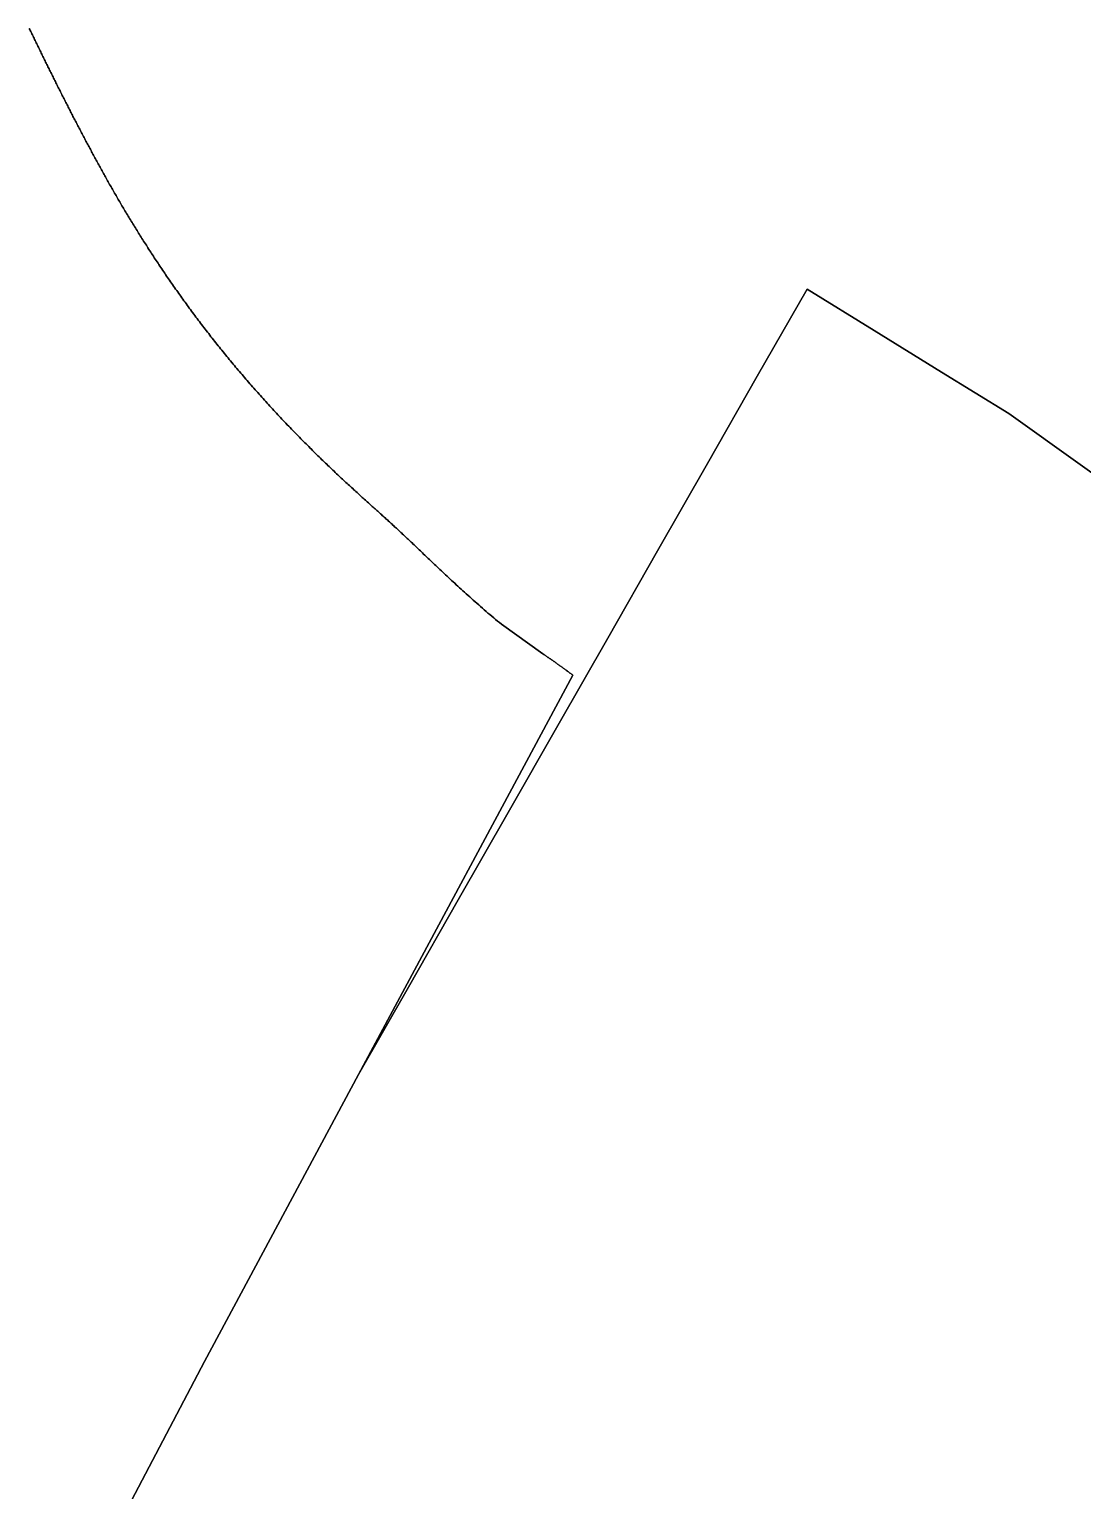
# Model space of a CAD drawing. Header units: inches. Extents: x 130170 to 284068, y 377793 to 804530.
# Drawn here: x 249296.2 to 249397.9, y 746309.8 to 746450.8 of the extents above; entities that cross this region are included whole.
import ezdxf

# ---------------------------------------------------------------- set-up
doc = ezdxf.new("R2010")
doc.units = ezdxf.units.IN
doc.header["$MEASUREMENT"] = 0
doc.layers.add('muni_il', color=7, linetype='Continuous')

msp = doc.modelspace()

# ---------------------------------------------------------------- linework, layer by layer
at = {"layer": 'muni_il'}
for points in [[(249296.16, 746450.93), (249296.22, 746450.83), (249296.27, 746450.72), (249296.32, 746450.61), (249296.37, 746450.51), (249296.42, 746450.4), (249296.47, 746450.29), (249296.53, 746450.18), (249296.58, 746450.08), (249296.63, 746449.97), (249296.68, 746449.86), (249296.74, 746449.75), (249296.79, 746449.64), (249296.84, 746449.53), (249296.89, 746449.43), (249296.95, 746449.32), (249297, 746449.21), (249297.05, 746449.1), (249297.11, 746448.99), (249297.16, 746448.88), (249297.21, 746448.77), (249297.27, 746448.66), (249297.32, 746448.55), (249297.37, 746448.44), (249297.43, 746448.33), (249297.48, 746448.22), (249297.54, 746448.12), (249297.59, 746448.01), (249297.64, 746447.9), (249297.7, 746447.79), (249297.75, 746447.67), (249297.81, 746447.56), (249297.86, 746447.45), (249297.92, 746447.34), (249297.97, 746447.23), (249298.03, 746447.12), (249298.08, 746447.01), (249298.13, 746446.9), (249298.19, 746446.79), (249298.25, 746446.68), (249298.3, 746446.57), (249298.36, 746446.46), (249298.41, 746446.35), (249298.47, 746446.24), (249298.52, 746446.13), (249298.58, 746446.01), (249298.63, 746445.9), (249298.69, 746445.79), (249298.74, 746445.68), (249298.8, 746445.57), (249298.86, 746445.46), (249298.91, 746445.35), (249298.97, 746445.23), (249299.02, 746445.12), (249299.08, 746445.01), (249299.14, 746444.9), (249299.19, 746444.79), (249299.25, 746444.68), (249299.31, 746444.56), (249299.36, 746444.45), (249299.42, 746444.34), (249299.48, 746444.23), (249299.53, 746444.12), (249299.59, 746444.01), (249299.65, 746443.89), (249299.7, 746443.78), (249299.76, 746443.67), (249299.82, 746443.56), (249299.88, 746443.45), (249299.93, 746443.33), (249299.99, 746443.22), (249300.05, 746443.11), (249300.11, 746443), (249300.16, 746442.88), (249300.22, 746442.77), (249300.28, 746442.66), (249300.34, 746442.55), (249300.39, 746442.43), (249300.45, 746442.32), (249300.51, 746442.21), (249300.57, 746442.1), (249300.63, 746441.98), (249300.69, 746441.87), (249300.75, 746441.76), (249300.8, 746441.64), (249300.86, 746441.53), (249300.92, 746441.42), (249300.98, 746441.31), (249301.04, 746441.19), (249301.1, 746441.08), (249301.16, 746440.97), (249301.22, 746440.85), (249301.28, 746440.74), (249301.34, 746440.63), (249301.4, 746440.51), (249301.46, 746440.4), (249301.52, 746440.28), (249301.58, 746440.17), (249301.64, 746440.06), (249301.7, 746439.94), (249301.76, 746439.83), (249301.82, 746439.71), (249301.88, 746439.6), (249301.94, 746439.49), (249302, 746439.37), (249302.07, 746439.26), (249302.13, 746439.14), (249302.19, 746439.03), (249302.25, 746438.91), (249302.31, 746438.8), (249302.38, 746438.68), (249302.44, 746438.57), (249302.5, 746438.45), (249302.56, 746438.34), (249302.63, 746438.22), (249302.69, 746438.1), (249302.75, 746437.99), (249302.82, 746437.87), (249302.88, 746437.76), (249302.94, 746437.64), (249303.01, 746437.52), (249303.07, 746437.41), (249303.14, 746437.29), (249303.2, 746437.17), (249303.27, 746437.06), (249303.33, 746436.94), (249303.4, 746436.82), (249303.46, 746436.7), (249303.53, 746436.59), (249303.6, 746436.47), (249303.66, 746436.35), (249303.73, 746436.23), (249303.8, 746436.11), (249303.86, 746435.99), (249303.93, 746435.87), (249304, 746435.75), (249304.07, 746435.64), (249304.13, 746435.52), (249304.2, 746435.4), (249304.27, 746435.28), (249304.34, 746435.16), (249304.41, 746435.03), (249304.48, 746434.91), (249304.55, 746434.79), (249304.62, 746434.67), (249304.69, 746434.55), (249304.76, 746434.43), (249304.83, 746434.31), (249304.9, 746434.18), (249304.98, 746434.06), (249305.05, 746433.94), (249305.12, 746433.82), (249305.19, 746433.69), (249305.27, 746433.57), (249305.34, 746433.45), (249305.41, 746433.32), (249305.49, 746433.2), (249305.56, 746433.07), (249305.64, 746432.95), (249305.71, 746432.82), (249305.79, 746432.7), (249305.86, 746432.57), (249305.94, 746432.45), (249306.02, 746432.32), (249306.09, 746432.19), (249306.17, 746432.07), (249306.25, 746431.94), (249306.33, 746431.81), (249306.41, 746431.68), (249306.49, 746431.56), (249306.57, 746431.43), (249306.64, 746431.3), (249306.72, 746431.17), (249306.81, 746431.04), (249306.89, 746430.91), (249306.97, 746430.78), (249307.05, 746430.65), (249307.13, 746430.52), (249307.21, 746430.39), (249307.3, 746430.26), (249307.38, 746430.13), (249307.47, 746430), (249307.55, 746429.87), (249307.63, 746429.74), (249307.72, 746429.6), (249307.81, 746429.47), (249307.89, 746429.34), (249307.98, 746429.2), (249308.07, 746429.07), (249308.15, 746428.94), (249308.24, 746428.8), (249308.33, 746428.67), (249308.42, 746428.53), (249308.51, 746428.4), (249308.6, 746428.26), (249308.69, 746428.13), (249308.78, 746427.99), (249308.87, 746427.86), (249308.96, 746427.72), (249309.05, 746427.58), (249309.15, 746427.45), (249309.24, 746427.31), (249309.33, 746427.17), (249309.43, 746427.03), (249309.52, 746426.9), (249309.62, 746426.76), (249309.71, 746426.62), (249309.81, 746426.48), (249309.91, 746426.34), (249310, 746426.2), (249310.1, 746426.06), (249310.2, 746425.92), (249310.3, 746425.78), (249310.4, 746425.64), (249310.5, 746425.5), (249310.6, 746425.36), (249310.7, 746425.22), (249310.8, 746425.08), (249310.9, 746424.93), (249311, 746424.79), (249311.1, 746424.65), (249311.21, 746424.51), (249311.31, 746424.37), (249311.41, 746424.22), (249311.52, 746424.08), (249311.62, 746423.94), (249311.73, 746423.79), (249311.84, 746423.65), (249311.94, 746423.51), (249312.05, 746423.36), (249312.16, 746423.22), (249312.26, 746423.07), (249312.37, 746422.93), (249312.48, 746422.78), (249312.59, 746422.64), (249312.7, 746422.49), (249312.81, 746422.35), (249312.92, 746422.2), (249313.03, 746422.06), (249313.15, 746421.91), (249313.26, 746421.77), (249313.37, 746421.62), (249313.49, 746421.48), (249313.6, 746421.33), (249313.71, 746421.18), (249313.83, 746421.04), (249313.94, 746420.89), (249314.06, 746420.75), (249314.18, 746420.6), (249314.29, 746420.45), (249314.41, 746420.31), (249314.53, 746420.16), (249314.64, 746420.01), (249314.76, 746419.87), (249314.88, 746419.72), (249315, 746419.57), (249315.12, 746419.43), (249315.24, 746419.28), (249315.36, 746419.13), (249315.48, 746418.99), (249315.6, 746418.84), (249315.72, 746418.69), (249315.85, 746418.54), (249315.97, 746418.4), (249316.09, 746418.25), (249316.22, 746418.11), (249316.34, 746417.96), (249316.46, 746417.81), (249316.59, 746417.67), (249316.71, 746417.52), (249316.84, 746417.37), (249316.96, 746417.23), (249317.09, 746417.08), (249317.21, 746416.94), (249317.34, 746416.79), (249317.47, 746416.64), (249317.59, 746416.5), (249317.72, 746416.35), (249317.85, 746416.21), (249317.98, 746416.06), (249318.1, 746415.92), (249318.23, 746415.78), (249318.36, 746415.63), (249318.49, 746415.49), (249318.62, 746415.34), (249318.75, 746415.2), (249318.87, 746415.06), (249319, 746414.92), (249319.13, 746414.77), (249319.26, 746414.63), (249319.39, 746414.49), (249319.52, 746414.35), (249319.65, 746414.21), (249319.78, 746414.07), (249319.91, 746413.93), (249320.04, 746413.79), (249320.17, 746413.65), (249320.3, 746413.51), (249320.43, 746413.37), (249320.56, 746413.23), (249320.69, 746413.09), (249320.82, 746412.95), (249320.95, 746412.82), (249321.08, 746412.68), (249321.21, 746412.54), (249321.34, 746412.41), (249321.47, 746412.27), (249321.6, 746412.14), (249321.73, 746412), (249321.86, 746411.87), (249321.99, 746411.74), (249322.12, 746411.61), (249322.25, 746411.47), (249322.38, 746411.34), (249322.51, 746411.21), (249322.63, 746411.08), (249322.76, 746410.95), (249322.89, 746410.83), (249323.02, 746410.7), (249323.14, 746410.57), (249323.27, 746410.44), (249323.4, 746410.32), (249323.52, 746410.19), (249323.65, 746410.07), (249323.77, 746409.95), (249323.9, 746409.82), (249324.02, 746409.7), (249324.15, 746409.58), (249324.27, 746409.46), (249324.39, 746409.34), (249324.52, 746409.22), (249324.64, 746409.1), (249324.76, 746408.98), (249324.88, 746408.87), (249325, 746408.75), (249325.12, 746408.64), (249325.24, 746408.52), (249325.36, 746408.41), (249325.48, 746408.3), (249325.6, 746408.19), (249325.71, 746408.07), (249325.83, 746407.96), (249325.95, 746407.86), (249326.06, 746407.75), (249326.18, 746407.64), (249326.29, 746407.53), (249326.4, 746407.43), (249326.52, 746407.32), (249326.63, 746407.22), (249326.74, 746407.12), (249326.85, 746407.02), (249326.96, 746406.91), (249327.07, 746406.81), (249327.17, 746406.71), (249327.28, 746406.62), (249327.39, 746406.52), (249327.49, 746406.42), (249327.6, 746406.33), (249327.7, 746406.23), (249327.81, 746406.14), (249327.91, 746406.04), (249328.01, 746405.95), (249328.11, 746405.86), (249328.21, 746405.77), (249328.31, 746405.68), (249328.41, 746405.59), (249328.51, 746405.5), (249328.61, 746405.41), (249328.71, 746405.32), (249328.8, 746405.24), (249328.9, 746405.15), (249328.99, 746405.07), (249329.09, 746404.98), (249329.18, 746404.9), (249329.27, 746404.81), (249329.36, 746404.73), (249329.46, 746404.65), (249329.55, 746404.57), (249329.64, 746404.49), (249329.73, 746404.41), (249329.82, 746404.33), (249329.9, 746404.25), (249329.99, 746404.17), (249330.08, 746404.09), (249330.17, 746404.01), (249330.25, 746403.93), (249330.34, 746403.85), (249330.43, 746403.78), (249330.51, 746403.7), (249330.6, 746403.62), (249330.68, 746403.54), (249330.77, 746403.47), (249330.85, 746403.39), (249330.94, 746403.31), (249331.02, 746403.24), (249331.1, 746403.16), (249331.19, 746403.08), (249331.27, 746403.01), (249331.36, 746402.93), (249331.44, 746402.85), (249331.53, 746402.77), (249331.61, 746402.7), (249331.7, 746402.62), (249331.78, 746402.54), (249331.87, 746402.46), (249331.95, 746402.38), (249332.04, 746402.3), (249332.12, 746402.22), (249332.21, 746402.14), (249332.3, 746402.06), (249332.39, 746401.97), (249332.47, 746401.89), (249332.56, 746401.81), (249332.65, 746401.72), (249332.75, 746401.63), (249332.84, 746401.55), (249332.93, 746401.46), (249333.02, 746401.37), (249333.12, 746401.28), (249333.21, 746401.19), (249333.31, 746401.1), (249333.41, 746401.01), (249333.51, 746400.91), (249333.61, 746400.82), (249333.71, 746400.72), (249333.81, 746400.62), (249333.92, 746400.52), (249334.02, 746400.42), (249334.13, 746400.32), (249334.24, 746400.21), (249334.35, 746400.11), (249334.46, 746400), (249334.58, 746399.89), (249334.69, 746399.78), (249334.81, 746399.67), (249334.93, 746399.56), (249335.05, 746399.44), (249335.17, 746399.33), (249335.3, 746399.21), (249335.42, 746399.09), (249335.55, 746398.97), (249335.68, 746398.84), (249335.81, 746398.72), (249335.95, 746398.59), (249336.08, 746398.47), (249336.22, 746398.34), (249336.36, 746398.2), (249336.5, 746398.07), (249336.65, 746397.94), (249336.79, 746397.8), (249336.94, 746397.67), (249337.09, 746397.53), (249337.24, 746397.39), (249337.39, 746397.24), (249337.55, 746397.1), (249337.71, 746396.96), (249337.87, 746396.81), (249338.03, 746396.67), (249338.19, 746396.52), (249338.35, 746396.37), (249338.52, 746396.22), (249338.69, 746396.07), (249338.86, 746395.92), (249339.03, 746395.76), (249339.2, 746395.61), (249339.38, 746395.46), (249339.55, 746395.3), (249339.73, 746395.15), (249339.91, 746394.99), (249340.09, 746394.84), (249340.27, 746394.68), (249340.45, 746394.52), (249340.63, 746394.37), (249340.82, 746394.21), (249341, 746394.06), (249341.19, 746393.9), (249341.37, 746393.74), (249341.56, 746393.59), (249341.75, 746393.43), (249345.74, 746390.58), (249345.84, 746390.51), (249345.89, 746390.47), (249345.94, 746390.44), (249345.99, 746390.41), (249346.03, 746390.38), (249346.08, 746390.35), (249346.12, 746390.32), (249346.16, 746390.3), (249346.2, 746390.27), (249346.24, 746390.24), (249346.28, 746390.22), (249346.32, 746390.19), (249346.36, 746390.16), (249346.4, 746390.14), (249346.44, 746390.11), (249346.47, 746390.09), (249346.51, 746390.06), (249346.55, 746390.04), (249346.59, 746390.01), (249346.62, 746389.99), (249346.66, 746389.96), (249346.7, 746389.93), (249346.73, 746389.91), (249346.77, 746389.88), (249346.81, 746389.85), (249346.85, 746389.83), (249346.89, 746389.8), (249346.93, 746389.77), (249346.97, 746389.74), (249347.01, 746389.71), (249347.05, 746389.68), (249347.09, 746389.66), (249347.13, 746389.62), (249347.17, 746389.59), (249347.22, 746389.56), (249347.26, 746389.53), (249347.31, 746389.5), (249347.35, 746389.46), (249347.4, 746389.43), (249347.45, 746389.39), (249347.5, 746389.36), (249347.55, 746389.32), (249347.6, 746389.29), (249347.65, 746389.25), (249347.7, 746389.21), (249347.76, 746389.17), (249347.81, 746389.13), (249347.87, 746389.09), (249347.93, 746389.05), (249347.98, 746389), (249348.04, 746388.96), (249348.11, 746388.92), (249348.17, 746388.87), (249348.23, 746388.83), (249348.3, 746388.78), (249348.36, 746388.73), (249348.43, 746388.68), (249348.5, 746388.63), (249348.57, 746388.58), (249348.65, 746388.53), (249327.96, 746350.01), (249327.96, 746350), (249313.09, 746322.31), (249298.7, 746294.92)], [(249404.49, 746403.93), (249397.6, 746408.85), (249390.72, 746413.77), (249384.23, 746417.77), (249377.74, 746421.77), (249371.25, 746425.77), (249366.44, 746417.36), (249361.63, 746408.94), (249356.82, 746400.52), (249352.01, 746392.1), (249347.2, 746383.68), (249342.39, 746375.26), (249337.58, 746366.85), (249332.77, 746358.43), (249327.96, 746350), (249327.96, 746350.01), (249348.65, 746388.53), (249348.57, 746388.58), (249348.5, 746388.63), (249348.43, 746388.68), (249348.36, 746388.73), (249348.3, 746388.78), (249348.23, 746388.83), (249348.17, 746388.87), (249348.11, 746388.92), (249348.04, 746388.96), (249347.98, 746389), (249347.93, 746389.05), (249347.87, 746389.09), (249347.81, 746389.13), (249347.76, 746389.17), (249347.7, 746389.21), (249347.65, 746389.25), (249347.6, 746389.29), (249347.55, 746389.32), (249347.5, 746389.36), (249347.45, 746389.39), (249347.4, 746389.43), (249347.35, 746389.46), (249347.31, 746389.5), (249347.26, 746389.53), (249347.22, 746389.56), (249347.17, 746389.59), (249347.13, 746389.62), (249347.09, 746389.66), (249347.05, 746389.68), (249347.01, 746389.71), (249346.97, 746389.74), (249346.93, 746389.77), (249346.89, 746389.8), (249346.85, 746389.83), (249346.81, 746389.85), (249346.77, 746389.88), (249346.73, 746389.91), (249346.7, 746389.93), (249346.66, 746389.96), (249346.62, 746389.99), (249346.59, 746390.01), (249346.55, 746390.04), (249346.51, 746390.06), (249346.47, 746390.09), (249346.44, 746390.11), (249346.4, 746390.14), (249346.36, 746390.16), (249346.32, 746390.19), (249346.28, 746390.22), (249346.24, 746390.24), (249346.2, 746390.27), (249346.16, 746390.3), (249346.12, 746390.32), (249346.08, 746390.35), (249346.03, 746390.38), (249345.99, 746390.41), (249345.94, 746390.44), (249345.89, 746390.47), (249345.84, 746390.51), (249345.74, 746390.58), (249341.75, 746393.43), (249341.56, 746393.59), (249341.37, 746393.74), (249341.19, 746393.9), (249341, 746394.06), (249340.82, 746394.21), (249340.63, 746394.37), (249340.45, 746394.52), (249340.27, 746394.68), (249340.09, 746394.84), (249339.91, 746394.99), (249339.73, 746395.15), (249339.55, 746395.3), (249339.38, 746395.46), (249339.2, 746395.61), (249339.03, 746395.76), (249338.86, 746395.92), (249338.69, 746396.07), (249338.52, 746396.22), (249338.35, 746396.37), (249338.19, 746396.52), (249338.03, 746396.67), (249337.87, 746396.81), (249337.71, 746396.96), (249337.55, 746397.1), (249337.39, 746397.24), (249337.24, 746397.39), (249337.09, 746397.53), (249336.94, 746397.67), (249336.79, 746397.8), (249336.65, 746397.94), (249336.5, 746398.07), (249336.36, 746398.2), (249336.22, 746398.34), (249336.08, 746398.47), (249335.95, 746398.59), (249335.81, 746398.72), (249335.68, 746398.84), (249335.55, 746398.97), (249335.42, 746399.09), (249335.3, 746399.21), (249335.17, 746399.33), (249335.05, 746399.44), (249334.93, 746399.56), (249334.81, 746399.67), (249334.69, 746399.78), (249334.58, 746399.89), (249334.46, 746400), (249334.35, 746400.11), (249334.24, 746400.21), (249334.13, 746400.32), (249334.02, 746400.42), (249333.92, 746400.52), (249333.81, 746400.62), (249333.71, 746400.72), (249333.61, 746400.82), (249333.51, 746400.91), (249333.41, 746401.01), (249333.31, 746401.1), (249333.21, 746401.19), (249333.12, 746401.28), (249333.02, 746401.37), (249332.93, 746401.46), (249332.84, 746401.55), (249332.75, 746401.63), (249332.65, 746401.72), (249332.56, 746401.81), (249332.47, 746401.89), (249332.39, 746401.97), (249332.3, 746402.06), (249332.21, 746402.14), (249332.12, 746402.22), (249332.04, 746402.3), (249331.95, 746402.38), (249331.87, 746402.46), (249331.78, 746402.54), (249331.7, 746402.62), (249331.61, 746402.7), (249331.53, 746402.77), (249331.44, 746402.85), (249331.36, 746402.93), (249331.27, 746403.01), (249331.19, 746403.08), (249331.1, 746403.16), (249331.02, 746403.24), (249330.94, 746403.31), (249330.85, 746403.39), (249330.77, 746403.47), (249330.68, 746403.54), (249330.6, 746403.62), (249330.51, 746403.7), (249330.43, 746403.78), (249330.34, 746403.85), (249330.25, 746403.93), (249330.17, 746404.01), (249330.08, 746404.09), (249329.99, 746404.17), (249329.9, 746404.25), (249329.82, 746404.33), (249329.73, 746404.41), (249329.64, 746404.49), (249329.55, 746404.57), (249329.46, 746404.65), (249329.36, 746404.73), (249329.27, 746404.81), (249329.18, 746404.9), (249329.09, 746404.98), (249328.99, 746405.07), (249328.9, 746405.15), (249328.8, 746405.24), (249328.71, 746405.32), (249328.61, 746405.41), (249328.51, 746405.5), (249328.41, 746405.59), (249328.31, 746405.68), (249328.21, 746405.77), (249328.11, 746405.86), (249328.01, 746405.95), (249327.91, 746406.04), (249327.81, 746406.14), (249327.7, 746406.23), (249327.6, 746406.33), (249327.49, 746406.42), (249327.39, 746406.52), (249327.28, 746406.62), (249327.17, 746406.71), (249327.07, 746406.81), (249326.96, 746406.91), (249326.85, 746407.02), (249326.74, 746407.12), (249326.63, 746407.22), (249326.52, 746407.32), (249326.4, 746407.43), (249326.29, 746407.53), (249326.18, 746407.64), (249326.06, 746407.75), (249325.95, 746407.86), (249325.83, 746407.96), (249325.71, 746408.07), (249325.6, 746408.19), (249325.48, 746408.3), (249325.36, 746408.41), (249325.24, 746408.52), (249325.12, 746408.64), (249325, 746408.75), (249324.88, 746408.87), (249324.76, 746408.98), (249324.64, 746409.1), (249324.52, 746409.22), (249324.39, 746409.34), (249324.27, 746409.46), (249324.15, 746409.58), (249324.02, 746409.7), (249323.9, 746409.82), (249323.77, 746409.95), (249323.65, 746410.07), (249323.52, 746410.19), (249323.4, 746410.32), (249323.27, 746410.44), (249323.14, 746410.57), (249323.02, 746410.7), (249322.89, 746410.83), (249322.76, 746410.95), (249322.63, 746411.08), (249322.51, 746411.21), (249322.38, 746411.34), (249322.25, 746411.47), (249322.12, 746411.61), (249321.99, 746411.74), (249321.86, 746411.87), (249321.73, 746412), (249321.6, 746412.14), (249321.47, 746412.27), (249321.34, 746412.41), (249321.21, 746412.54), (249321.08, 746412.68), (249320.95, 746412.82), (249320.82, 746412.95), (249320.69, 746413.09), (249320.56, 746413.23), (249320.43, 746413.37), (249320.3, 746413.51), (249320.17, 746413.65), (249320.04, 746413.79), (249319.91, 746413.93), (249319.78, 746414.07), (249319.65, 746414.21), (249319.52, 746414.35), (249319.39, 746414.49), (249319.26, 746414.63), (249319.13, 746414.77), (249319, 746414.92), (249318.87, 746415.06), (249318.75, 746415.2), (249318.62, 746415.34), (249318.49, 746415.49), (249318.36, 746415.63), (249318.23, 746415.78), (249318.1, 746415.92), (249317.98, 746416.06), (249317.85, 746416.21), (249317.72, 746416.35), (249317.59, 746416.5), (249317.47, 746416.64), (249317.34, 746416.79), (249317.21, 746416.94), (249317.09, 746417.08), (249316.96, 746417.23), (249316.84, 746417.37), (249316.71, 746417.52), (249316.59, 746417.67), (249316.46, 746417.81), (249316.34, 746417.96), (249316.22, 746418.11), (249316.09, 746418.25), (249315.97, 746418.4), (249315.85, 746418.54), (249315.72, 746418.69), (249315.6, 746418.84), (249315.48, 746418.99), (249315.36, 746419.13), (249315.24, 746419.28), (249315.12, 746419.43), (249315, 746419.57), (249314.88, 746419.72), (249314.76, 746419.87), (249314.64, 746420.01), (249314.53, 746420.16), (249314.41, 746420.31), (249314.29, 746420.45), (249314.18, 746420.6), (249314.06, 746420.75), (249313.94, 746420.89), (249313.83, 746421.04), (249313.71, 746421.18), (249313.6, 746421.33), (249313.49, 746421.48), (249313.37, 746421.62), (249313.26, 746421.77), (249313.15, 746421.91), (249313.03, 746422.06), (249312.92, 746422.2), (249312.81, 746422.35), (249312.7, 746422.49), (249312.59, 746422.64), (249312.48, 746422.78), (249312.37, 746422.93), (249312.26, 746423.07), (249312.16, 746423.22), (249312.05, 746423.36), (249311.94, 746423.51), (249311.84, 746423.65), (249311.73, 746423.79), (249311.62, 746423.94), (249311.52, 746424.08), (249311.41, 746424.22), (249311.31, 746424.37), (249311.21, 746424.51), (249311.1, 746424.65), (249311, 746424.79), (249310.9, 746424.93), (249310.8, 746425.08), (249310.7, 746425.22), (249310.6, 746425.36), (249310.5, 746425.5), (249310.4, 746425.64), (249310.3, 746425.78), (249310.2, 746425.92), (249310.1, 746426.06), (249310, 746426.2), (249309.91, 746426.34), (249309.81, 746426.48), (249309.71, 746426.62), (249309.62, 746426.76), (249309.52, 746426.9), (249309.43, 746427.03), (249309.33, 746427.17), (249309.24, 746427.31), (249309.15, 746427.45), (249309.05, 746427.58), (249308.96, 746427.72), (249308.87, 746427.86), (249308.78, 746427.99), (249308.69, 746428.13), (249308.6, 746428.26), (249308.51, 746428.4), (249308.42, 746428.53), (249308.33, 746428.67), (249308.24, 746428.8), (249308.15, 746428.94), (249308.07, 746429.07), (249307.98, 746429.2), (249307.89, 746429.34), (249307.81, 746429.47), (249307.72, 746429.6), (249307.63, 746429.74), (249307.55, 746429.87), (249307.47, 746430), (249307.38, 746430.13), (249307.3, 746430.26), (249307.21, 746430.39), (249307.13, 746430.52), (249307.05, 746430.65), (249306.97, 746430.78), (249306.89, 746430.91), (249306.81, 746431.04), (249306.72, 746431.17), (249306.64, 746431.3), (249306.57, 746431.43), (249306.49, 746431.56), (249306.41, 746431.68), (249306.33, 746431.81), (249306.25, 746431.94), (249306.17, 746432.07), (249306.09, 746432.19), (249306.02, 746432.32), (249305.94, 746432.45), (249305.86, 746432.57), (249305.79, 746432.7), (249305.71, 746432.82), (249305.64, 746432.95), (249305.56, 746433.07), (249305.49, 746433.2), (249305.41, 746433.32), (249305.34, 746433.45), (249305.27, 746433.57), (249305.19, 746433.69), (249305.12, 746433.82), (249305.05, 746433.94), (249304.98, 746434.06), (249304.9, 746434.18), (249304.83, 746434.31), (249304.76, 746434.43), (249304.69, 746434.55), (249304.62, 746434.67), (249304.55, 746434.79), (249304.48, 746434.91), (249304.41, 746435.03), (249304.34, 746435.16), (249304.27, 746435.28), (249304.2, 746435.4), (249304.13, 746435.52), (249304.07, 746435.64), (249304, 746435.75), (249303.93, 746435.87), (249303.86, 746435.99), (249303.8, 746436.11), (249303.73, 746436.23), (249303.66, 746436.35), (249303.6, 746436.47), (249303.53, 746436.59), (249303.46, 746436.7), (249303.4, 746436.82), (249303.33, 746436.94), (249303.27, 746437.06), (249303.2, 746437.17), (249303.14, 746437.29), (249303.07, 746437.41), (249303.01, 746437.52), (249302.94, 746437.64), (249302.88, 746437.76), (249302.82, 746437.87), (249302.75, 746437.99), (249302.69, 746438.1), (249302.63, 746438.22), (249302.56, 746438.34), (249302.5, 746438.45), (249302.44, 746438.57), (249302.38, 746438.68), (249302.31, 746438.8), (249302.25, 746438.91), (249302.19, 746439.03), (249302.13, 746439.14), (249302.07, 746439.26), (249302, 746439.37), (249301.94, 746439.49), (249301.88, 746439.6), (249301.82, 746439.71), (249301.76, 746439.83), (249301.7, 746439.94), (249301.64, 746440.06), (249301.58, 746440.17), (249301.52, 746440.28), (249301.46, 746440.4), (249301.4, 746440.51), (249301.34, 746440.63), (249301.28, 746440.74), (249301.22, 746440.85), (249301.16, 746440.97), (249301.1, 746441.08), (249301.04, 746441.19), (249300.98, 746441.31), (249300.92, 746441.42), (249300.86, 746441.53), (249300.8, 746441.64), (249300.75, 746441.76), (249300.69, 746441.87), (249300.63, 746441.98), (249300.57, 746442.1), (249300.51, 746442.21), (249300.45, 746442.32), (249300.39, 746442.43), (249300.34, 746442.55), (249300.28, 746442.66), (249300.22, 746442.77), (249300.16, 746442.88), (249300.11, 746443), (249300.05, 746443.11), (249299.99, 746443.22), (249299.93, 746443.33), (249299.88, 746443.45), (249299.82, 746443.56), (249299.76, 746443.67), (249299.7, 746443.78), (249299.65, 746443.89), (249299.59, 746444.01), (249299.53, 746444.12), (249299.48, 746444.23), (249299.42, 746444.34), (249299.36, 746444.45), (249299.31, 746444.56), (249299.25, 746444.68), (249299.19, 746444.79), (249299.14, 746444.9), (249299.08, 746445.01), (249299.02, 746445.12), (249298.97, 746445.23), (249298.91, 746445.35), (249298.86, 746445.46), (249298.8, 746445.57), (249298.74, 746445.68), (249298.69, 746445.79), (249298.63, 746445.9), (249298.58, 746446.01), (249298.52, 746446.13), (249298.47, 746446.24), (249298.41, 746446.35), (249298.36, 746446.46), (249298.3, 746446.57), (249298.25, 746446.68), (249298.19, 746446.79), (249298.13, 746446.9), (249298.08, 746447.01), (249298.03, 746447.12), (249297.97, 746447.23), (249297.92, 746447.34), (249297.86, 746447.45), (249297.81, 746447.56), (249297.75, 746447.67), (249297.7, 746447.79), (249297.64, 746447.9), (249297.59, 746448.01), (249297.54, 746448.12), (249297.48, 746448.22), (249297.43, 746448.33), (249297.37, 746448.44), (249297.32, 746448.55), (249297.27, 746448.66), (249297.21, 746448.77), (249297.16, 746448.88), (249297.11, 746448.99), (249297.05, 746449.1), (249297, 746449.21), (249296.95, 746449.32), (249296.89, 746449.43), (249296.84, 746449.53), (249296.79, 746449.64), (249296.74, 746449.75), (249296.68, 746449.86), (249296.63, 746449.97), (249296.58, 746450.08), (249296.53, 746450.18), (249296.47, 746450.29), (249296.42, 746450.4), (249296.37, 746450.51), (249296.32, 746450.61), (249296.27, 746450.72), (249296.22, 746450.83), (249296.16, 746450.93)], [(249298.7, 746294.92), (249313.09, 746322.31), (249327.96, 746350), (249332.77, 746358.43), (249337.58, 746366.85), (249342.39, 746375.26), (249347.2, 746383.68), (249352.01, 746392.1), (249356.82, 746400.52), (249361.63, 746408.94), (249366.44, 746417.36), (249371.25, 746425.77), (249377.74, 746421.77), (249384.23, 746417.77), (249390.72, 746413.77), (249397.6, 746408.85), (249404.49, 746403.93)]]:
    msp.add_lwpolyline(points, dxfattribs=at)

doc.saveas('drawing.dxf')
